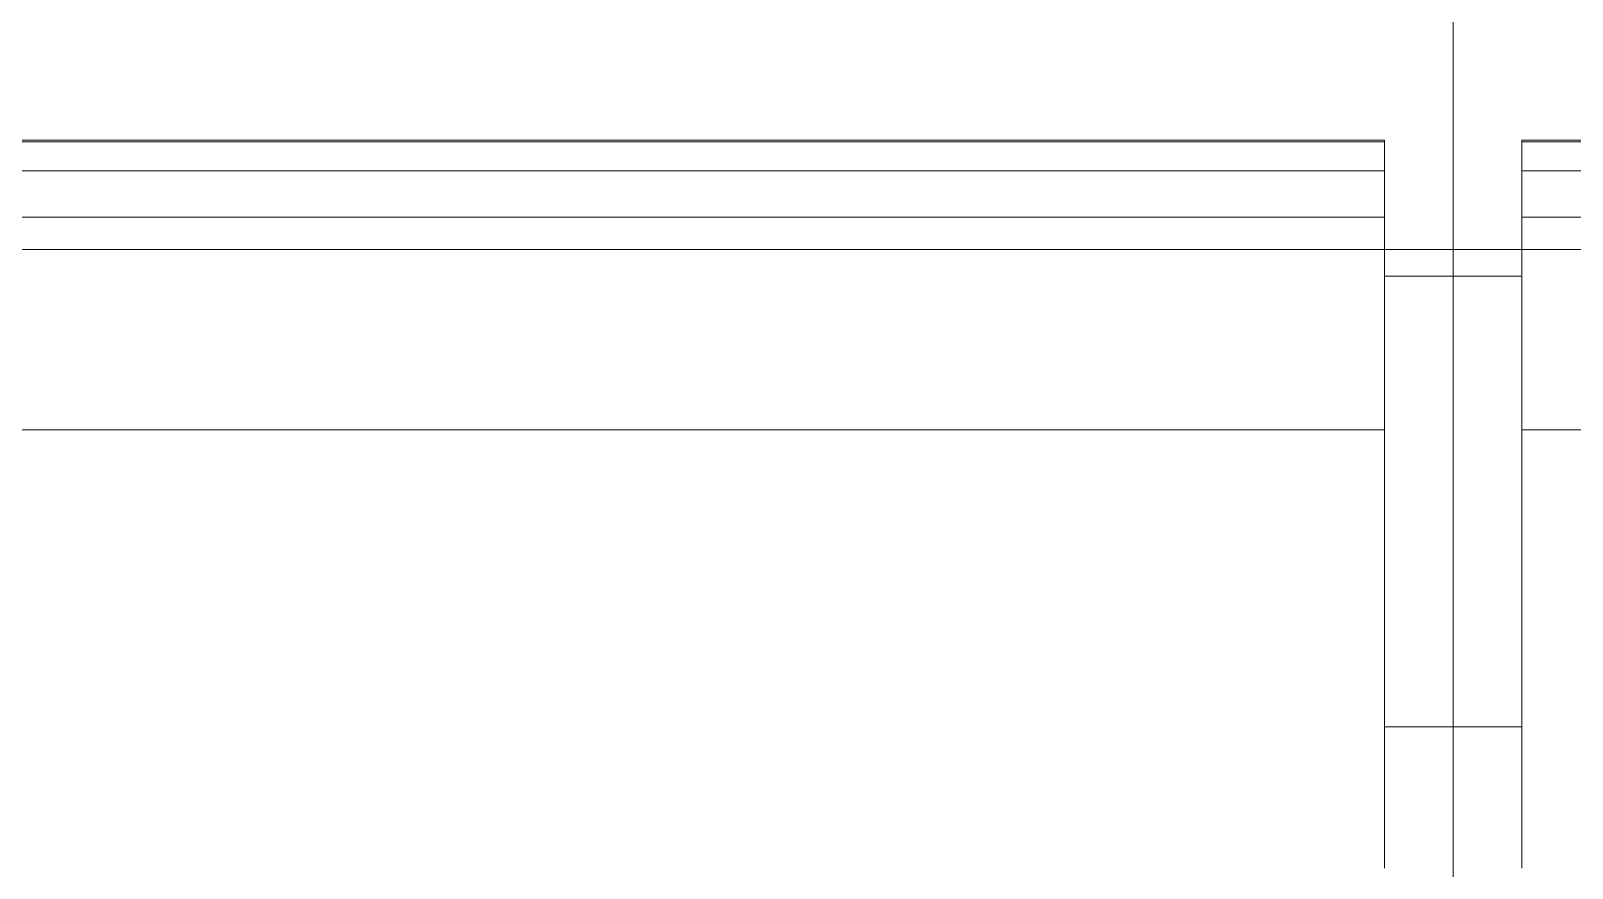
# Model space of a CAD drawing. Header units: millimetres. Extents: x -46169 to 237885, y -84465 to 18123.
# Drawn here: x 113382 to 113932, y -80503 to -80205 of the extents above; entities that cross this region are included whole.
import ezdxf

# ---------------------------------------------------------------- set-up
doc = ezdxf.new("R2010")
doc.units = ezdxf.units.MM
doc.header["$MEASUREMENT"] = 0
doc.linetypes.add('Wipeout_Contour', pattern=[1000, 0, -1000])
doc.layers.add('0_Pen_No__85', color=8, linetype='Continuous', lineweight=20)
doc.layers.add('New_A-35-M_FFE_Fixed_Pen_No__1', color=7, linetype='Continuous', lineweight=13)
doc.layers.add('New_A-25-M_Wall_Ext', color=7, linetype='Continuous')
doc.layers.add('New_A-35-M_FFE_Fixed', color=7, linetype='Continuous')

# ---------------------------------------------------------------- blocks, each defined once
blk = doc.blocks.new('Section Elem_2_2', base_point=(64459.15, -84332.61))
at = {"color": 254, "linetype": 'Wipeout_Contour', "lineweight": 0, "ltscale": 822760.914262}
blk.add_wipeout([(110142.07, -80282.61), (110309.73, -80282.61), (110309.73, -79726.43), (114918.38, -79726.43), (114918.38, -78182.61), (110142.07, -78182.61)], dxfattribs=at).dxf.layer = 'New_A-25-M_Wall_Ext'
blk = doc.blocks.new('Section Elem_17_2', base_point=(64459.15, -84332.61))
at = {"color": 254, "linetype": 'Wipeout_Contour', "lineweight": 0, "ltscale": 558070.320395}
blk.add_wipeout([(114439.73, -80189.27), (113889.73, -80189.27), (113889.73, -80204.54), (114439.73, -80204.54)], dxfattribs=at).dxf.layer = 'New_A-35-M_FFE_Fixed'
at = {"color": 254, "linetype": 'Wipeout_Contour', "lineweight": 0, "ltscale": 558178.263045}
blk.add_wipeout([(113914.23, -80243.61), (113914.23, -80244.13), (114415.23, -80244.13), (114415.23, -80243.61)], dxfattribs=at).dxf.layer = 'New_A-35-M_FFE_Fixed'
at = {"color": 254, "linetype": 'Wipeout_Contour', "lineweight": 0, "ltscale": 558203.719112}
blk.add_wipeout([(113914.23, -80254.45), (113914.23, -80255.42), (114415.23, -80255.42), (114415.23, -80254.45)], dxfattribs=at).dxf.layer = 'New_A-35-M_FFE_Fixed'
at = {"color": 254, "linetype": 'Wipeout_Contour', "lineweight": 0, "ltscale": 837983.999033}
blk.add_wipeout([(113914.23, -80346.96), (113914.23, -80503.33), (113944.23, -80503.33), (114385.23, -80503.33), (114415.23, -80503.33), (114415.23, -80346.96)], dxfattribs=at).dxf.layer = 'New_A-35-M_FFE_Fixed'
at = {"color": 254, "linetype": 'Wipeout_Contour', "lineweight": 0, "ltscale": 558210.113029}
blk.add_wipeout([(113914.23, -80256.82), (113914.23, -80258.61), (114415.23, -80258.61), (114415.23, -80256.82)], dxfattribs=at).dxf.layer = 'New_A-35-M_FFE_Fixed'
at = {"color": 254, "linetype": 'Wipeout_Contour', "lineweight": 0, "ltscale": 558328.172733}
blk.add_wipeout([(114415.23, -80271.08), (113914.23, -80271.08), (113914.23, -80346.96), (114415.23, -80346.96)], dxfattribs=at).dxf.layer = 'New_A-35-M_FFE_Fixed'
at = {"color": 254, "linetype": 'Wipeout_Contour', "lineweight": 0, "ltscale": 557589.054571}
blk.add_wipeout([(113889.73, -80351.09), (113889.73, -80371.46), (113914.23, -80371.46), (113914.23, -80351.09)], dxfattribs=at).dxf.layer = 'New_A-35-M_FFE_Fixed'
at = {"color": 254, "linetype": 'Wipeout_Contour', "lineweight": 0, "ltscale": 557683.466293}
blk.add_wipeout([(113889.73, -80412.46), (113914.23, -80412.46), (113914.23, -80391.97), (113889.73, -80391.97)], dxfattribs=at).dxf.layer = 'New_A-35-M_FFE_Fixed'
at = {"color": 254, "linetype": 'Wipeout_Contour', "lineweight": 0, "ltscale": 557856.215352}
blk.add_wipeout([(113889.73, -80473.58), (113889.73, -80480.58), (113914.23, -80480.58), (113914.23, -80473.58)], dxfattribs=at).dxf.layer = 'New_A-35-M_FFE_Fixed'
at = {"color": 254, "linetype": 'Wipeout_Contour', "lineweight": 0, "ltscale": 557888.589025}
blk.add_wipeout([(113889.73, -80494.61), (113914.23, -80494.61), (113914.23, -80487.59), (113889.73, -80487.59)], dxfattribs=at).dxf.layer = 'New_A-35-M_FFE_Fixed'
at = {"color": 254, "linetype": 'Wipeout_Contour', "lineweight": 0, "ltscale": 558214.62005}
blk.add_wipeout([(113914.23, -80258.61), (113914.23, -80260.74), (114415.23, -80260.74), (114415.23, -80258.61)], dxfattribs=at).dxf.layer = 'New_A-35-M_FFE_Fixed'
at = {"color": 254, "linetype": 'Wipeout_Contour', "lineweight": 0, "ltscale": 558231.576074}
blk.add_wipeout([(113914.23, -80265.7), (113914.23, -80268.38), (114415.23, -80268.38), (114415.23, -80265.7)], dxfattribs=at).dxf.layer = 'New_A-35-M_FFE_Fixed'
at = {"color": 254, "linetype": 'Wipeout_Contour', "lineweight": 0, "ltscale": 557451.694207}
blk.add_wipeout([(113914.23, -80292.11), (113889.73, -80292.11), (113889.73, -80311.28), (113914.23, -80311.28)], dxfattribs=at).dxf.layer = 'New_A-35-M_FFE_Fixed'
at = {"color": 254, "linetype": 'Wipeout_Contour', "lineweight": 0, "ltscale": 557636.186494}
blk.add_wipeout([(113889.73, -80391.97), (113914.23, -80391.97), (113914.23, -80371.46), (113889.73, -80371.46)], dxfattribs=at).dxf.layer = 'New_A-35-M_FFE_Fixed'
at = {"color": 254, "linetype": 'Wipeout_Contour', "lineweight": 0, "ltscale": 557840.111194}
blk.add_wipeout([(113889.73, -80466.62), (113889.73, -80473.58), (113914.23, -80473.58), (113914.23, -80466.62)], dxfattribs=at).dxf.layer = 'New_A-35-M_FFE_Fixed'
at = {"color": 254, "linetype": 'Wipeout_Contour', "lineweight": 0, "ltscale": 557872.386381}
blk.add_wipeout([(113889.73, -80480.58), (113889.73, -80487.59), (113914.23, -80487.59), (113914.23, -80480.58)], dxfattribs=at).dxf.layer = 'New_A-35-M_FFE_Fixed'
at = {"color": 254, "linetype": 'Wipeout_Contour', "lineweight": 0, "ltscale": 557904.787985}
blk.add_wipeout([(113889.73, -80501.63), (113914.23, -80501.63), (113914.23, -80494.61), (113889.73, -80494.61)], dxfattribs=at).dxf.layer = 'New_A-35-M_FFE_Fixed'
at = {"color": 254, "linetype": 'Wipeout_Contour', "lineweight": 0, "ltscale": 558206.439689}
blk.add_wipeout([(113914.23, -80256.82), (114415.23, -80256.82), (114415.23, -80255.42), (113914.23, -80255.42)], dxfattribs=at).dxf.layer = 'New_A-35-M_FFE_Fixed'
at = {"color": 254, "linetype": 'Wipeout_Contour', "lineweight": 0, "ltscale": 558219.814644}
blk.add_wipeout([(113914.23, -80260.74), (113914.23, -80263.13), (114415.23, -80263.13), (114415.23, -80260.74)], dxfattribs=at).dxf.layer = 'New_A-35-M_FFE_Fixed'
at = {"color": 254, "linetype": 'Wipeout_Contour', "lineweight": 0, "ltscale": 558237.761572}
blk.add_wipeout([(113914.23, -80268.38), (113914.23, -80271.08), (114415.23, -80271.08), (114415.23, -80268.38)], dxfattribs=at).dxf.layer = 'New_A-35-M_FFE_Fixed'
at = {"color": 254, "linetype": 'Wipeout_Contour', "lineweight": 0, "ltscale": 557496.497731}
blk.add_wipeout([(113889.73, -80311.28), (113889.73, -80330.99), (113914.23, -80330.99), (113914.23, -80311.28)], dxfattribs=at).dxf.layer = 'New_A-35-M_FFE_Fixed'
at = {"color": 254, "linetype": 'Wipeout_Contour', "lineweight": 0, "ltscale": 557824.10899}
blk.add_wipeout([(113889.73, -80459.71), (113889.73, -80466.62), (113914.23, -80466.62), (113914.23, -80459.71)], dxfattribs=at).dxf.layer = 'New_A-35-M_FFE_Fixed'
at = {"color": 254, "linetype": 'Wipeout_Contour', "lineweight": 0, "ltscale": 557920.947961}
blk.add_wipeout([(113889.73, -80501.63), (113889.73, -80508.61), (113914.23, -80508.61), (113914.23, -80501.63)], dxfattribs=at).dxf.layer = 'New_A-35-M_FFE_Fixed'
at = {"color": 254, "linetype": 'Wipeout_Contour', "lineweight": 0, "ltscale": 558190.737089}
blk.add_wipeout([(113914.23, -80244.13), (113914.23, -80254.45), (114415.23, -80254.45), (114415.23, -80244.13)], dxfattribs=at).dxf.layer = 'New_A-35-M_FFE_Fixed'
at = {"color": 254, "linetype": 'Wipeout_Contour', "lineweight": 0, "ltscale": 558225.528402}
blk.add_wipeout([(113914.23, -80263.13), (113914.23, -80265.7), (114415.23, -80265.7), (114415.23, -80263.13)], dxfattribs=at).dxf.layer = 'New_A-35-M_FFE_Fixed'
at = {"color": 254, "linetype": 'Wipeout_Contour', "lineweight": 0, "ltscale": 696941.165131}
blk.add_wipeout([(113889.73, -80330.99), (113889.73, -80351.09), (113914.23, -80351.09), (113914.23, -80346.96), (113914.23, -80330.99)], dxfattribs=at).dxf.layer = 'New_A-35-M_FFE_Fixed'
at = {"color": 254, "linetype": 'Wipeout_Contour', "lineweight": 0, "ltscale": 557808.243601}
blk.add_wipeout([(113889.73, -80459.71), (113914.23, -80459.71), (113914.23, -80452.87), (113889.73, -80452.87)], dxfattribs=at).dxf.layer = 'New_A-35-M_FFE_Fixed'
at = {"layer": 'New_A-35-M_FFE_Fixed_Pen_No__1', "linetype": 'Continuous'}
blk.add_line((114415.23, -80346.96), (113914.23, -80346.96), dxfattribs=at)
at = {"color": 254, "linetype": 'Wipeout_Contour', "lineweight": 0, "ltscale": 696690.317409}
blk.add_wipeout([(113914.23, -80249.35), (113889.73, -80249.35), (113889.73, -80263.87), (113914.23, -80263.87), (113914.23, -80250.05)], dxfattribs=at).dxf.layer = 'New_A-35-M_FFE_Fixed'
at = {"color": 254, "linetype": 'Wipeout_Contour', "lineweight": 0, "ltscale": 557777.199157}
blk.add_wipeout([(113889.73, -80452.87), (113914.23, -80452.87), (113914.23, -80432.81), (113889.73, -80432.81)], dxfattribs=at).dxf.layer = 'New_A-35-M_FFE_Fixed'
at = {"layer": 'New_A-35-M_FFE_Fixed_Pen_No__1', "linetype": 'Continuous'}
for p, q in [((113914.23, -80255.42), (113914.23, -80254.45)), ((114415.23, -80254.45), (113914.23, -80254.45)), ((113914.23, -80256.82), (113914.23, -80255.42)), ((113914.23, -80258.61), (113914.23, -80256.82)), ((113914.23, -80260.74), (113914.23, -80258.61)), ((113914.23, -80452.87), (113889.73, -80452.87))]:
    blk.add_line(p, q, dxfattribs=at)
at = {"color": 254, "linetype": 'Wipeout_Contour', "lineweight": 0, "ltscale": 1395448.551481268}
blk.add_wipeout([(113889.73, -80234.61), (113889.73, -80249.35), (113914.23, -80249.35), (113914.23, -80244.13), (113914.23, -80243.61), (114415.23, -80243.61), (114415.23, -80244.13), (114415.23, -80249.35), (114439.73, -80249.35), (114439.73, -80234.61)], dxfattribs=at).dxf.layer = 'New_A-35-M_FFE_Fixed'
at = {"color": 254, "linetype": 'Wipeout_Contour', "lineweight": 0, "ltscale": 696732.53338}
blk.add_wipeout([(113914.23, -80263.87), (113889.73, -80263.87), (113889.73, -80278.13), (113914.23, -80278.13), (113914.23, -80265.7)], dxfattribs=at).dxf.layer = 'New_A-35-M_FFE_Fixed'
at = {"color": 254, "linetype": 'Wipeout_Contour', "lineweight": 0, "ltscale": 557730.576128}
blk.add_wipeout([(113889.73, -80412.46), (113889.73, -80432.81), (113914.23, -80432.81), (113914.23, -80412.46)], dxfattribs=at).dxf.layer = 'New_A-35-M_FFE_Fixed'
at = {"layer": 'New_A-35-M_FFE_Fixed_Pen_No__1', "linetype": 'Continuous'}
for p, q in [((113914.23, -80244.13), (113914.23, -80243.61)), ((114415.23, -80243.61), (113914.23, -80243.61)), ((114415.23, -80244.13), (113914.23, -80244.13)), ((113914.23, -80254.45), (113914.23, -80244.13)), ((113914.23, -80263.13), (113914.23, -80260.74)), ((113914.23, -80265.7), (113914.23, -80263.13)), ((113914.23, -80268.38), (113914.23, -80265.7)), ((113914.23, -80271.08), (113914.23, -80268.38)), ((114415.23, -80271.08), (113914.23, -80271.08)), ((113914.23, -80503.33), (113914.23, -80346.96))]:
    blk.add_line(p, q, dxfattribs=at)
at = {"color": 254, "linetype": 'Wipeout_Contour', "lineweight": 0, "ltscale": 558139.838245}
blk.add_wipeout([(113889.73, -80234.61), (114439.73, -80234.61), (114439.73, -80219.66), (113889.73, -80219.66)], dxfattribs=at).dxf.layer = 'New_A-35-M_FFE_Fixed'
at = {"color": 254, "linetype": 'Wipeout_Contour', "lineweight": 0, "ltscale": 557413.493515}
blk.add_wipeout([(113889.73, -80292.11), (113914.23, -80292.11), (113914.23, -80278.13), (113889.73, -80278.13)], dxfattribs=at).dxf.layer = 'New_A-35-M_FFE_Fixed'
at = {"layer": 'New_A-35-M_FFE_Fixed_Pen_No__1', "linetype": 'Continuous'}
for p, q in [((113914.23, -80346.96), (113914.23, -80271.08)), ((113914.23, -80292.11), (113889.73, -80292.11))]:
    blk.add_line(p, q, dxfattribs=at)
at = {"color": 254, "linetype": 'Wipeout_Contour', "lineweight": 0, "ltscale": 558105.262891}
blk.add_wipeout([(114439.73, -80219.66), (114439.73, -80204.54), (113889.73, -80204.54), (113889.73, -80219.66)], dxfattribs=at).dxf.layer = 'New_A-35-M_FFE_Fixed'
blk = doc.blocks.new('Section Elem_18_2', base_point=(64459.15, -84332.61))
at = {"color": 254, "linetype": 'Wipeout_Contour', "lineweight": 0, "ltscale": 556271.539397}
blk.add_wipeout([(113339.73, -80189.27), (113339.73, -80204.54), (113889.73, -80204.54), (113889.73, -80189.27)], dxfattribs=at).dxf.layer = 'New_A-35-M_FFE_Fixed'
at = {"color": 254, "linetype": 'Wipeout_Contour', "lineweight": 0, "ltscale": 556379.830632}
blk.add_wipeout([(113865.23, -80243.61), (113364.23, -80243.61), (113364.23, -80244.13), (113865.23, -80244.13)], dxfattribs=at).dxf.layer = 'New_A-35-M_FFE_Fixed'
at = {"color": 254, "linetype": 'Wipeout_Contour', "lineweight": 0, "ltscale": 556405.36898}
blk.add_wipeout([(113865.23, -80254.45), (113364.23, -80254.45), (113364.23, -80255.42), (113865.23, -80255.42)], dxfattribs=at).dxf.layer = 'New_A-35-M_FFE_Fixed'
at = {"color": 254, "linetype": 'Wipeout_Contour', "lineweight": 0, "ltscale": 835288.664295}
blk.add_wipeout([(113865.23, -80346.96), (113364.23, -80346.96), (113364.23, -80503.33), (113394.23, -80503.33), (113835.23, -80503.33), (113865.23, -80503.33)], dxfattribs=at).dxf.layer = 'New_A-35-M_FFE_Fixed'
at = {"color": 254, "linetype": 'Wipeout_Contour', "lineweight": 0, "ltscale": 556411.783562}
blk.add_wipeout([(113865.23, -80256.82), (113364.23, -80256.82), (113364.23, -80258.61), (113865.23, -80258.61)], dxfattribs=at).dxf.layer = 'New_A-35-M_FFE_Fixed'
at = {"color": 254, "linetype": 'Wipeout_Contour', "lineweight": 0, "ltscale": 556530.224713}
blk.add_wipeout([(113364.23, -80271.08), (113364.23, -80346.96), (113865.23, -80346.96), (113865.23, -80271.08)], dxfattribs=at).dxf.layer = 'New_A-35-M_FFE_Fixed'
at = {"color": 254, "linetype": 'Wipeout_Contour', "lineweight": 0, "ltscale": 557508.981087}
blk.add_wipeout([(113889.73, -80351.09), (113865.23, -80351.09), (113865.23, -80371.46), (113889.73, -80371.46)], dxfattribs=at).dxf.layer = 'New_A-35-M_FFE_Fixed'
at = {"color": 254, "linetype": 'Wipeout_Contour', "lineweight": 0, "ltscale": 557603.406366}
blk.add_wipeout([(113889.73, -80391.97), (113865.23, -80391.97), (113865.23, -80412.46), (113889.73, -80412.46)], dxfattribs=at).dxf.layer = 'New_A-35-M_FFE_Fixed'
at = {"color": 254, "linetype": 'Wipeout_Contour', "lineweight": 0, "ltscale": 557776.180221}
blk.add_wipeout([(113889.73, -80473.58), (113865.23, -80473.58), (113865.23, -80480.58), (113889.73, -80480.58)], dxfattribs=at).dxf.layer = 'New_A-35-M_FFE_Fixed'
at = {"color": 254, "linetype": 'Wipeout_Contour', "lineweight": 0, "ltscale": 557808.558538}
blk.add_wipeout([(113889.73, -80487.59), (113865.23, -80487.59), (113865.23, -80494.61), (113889.73, -80494.61)], dxfattribs=at).dxf.layer = 'New_A-35-M_FFE_Fixed'
at = {"color": 254, "linetype": 'Wipeout_Contour', "lineweight": 0, "ltscale": 556416.30515}
blk.add_wipeout([(113865.23, -80258.61), (113364.23, -80258.61), (113364.23, -80260.74), (113865.23, -80260.74)], dxfattribs=at).dxf.layer = 'New_A-35-M_FFE_Fixed'
at = {"color": 254, "linetype": 'Wipeout_Contour', "lineweight": 0, "ltscale": 556433.315973}
blk.add_wipeout([(113865.23, -80265.7), (113364.23, -80265.7), (113364.23, -80268.38), (113865.23, -80268.38)], dxfattribs=at).dxf.layer = 'New_A-35-M_FFE_Fixed'
at = {"color": 254, "linetype": 'Wipeout_Contour', "lineweight": 0, "ltscale": 557371.600982}
blk.add_wipeout([(113889.73, -80292.11), (113865.23, -80292.11), (113865.23, -80311.28), (113889.73, -80311.28)], dxfattribs=at).dxf.layer = 'New_A-35-M_FFE_Fixed'
at = {"color": 254, "linetype": 'Wipeout_Contour', "lineweight": 0, "ltscale": 557556.119778}
blk.add_wipeout([(113889.73, -80371.46), (113865.23, -80371.46), (113865.23, -80391.97), (113889.73, -80391.97)], dxfattribs=at).dxf.layer = 'New_A-35-M_FFE_Fixed'
at = {"color": 254, "linetype": 'Wipeout_Contour', "lineweight": 0, "ltscale": 557760.073751}
blk.add_wipeout([(113889.73, -80466.62), (113865.23, -80466.62), (113865.23, -80473.58), (113889.73, -80473.58)], dxfattribs=at).dxf.layer = 'New_A-35-M_FFE_Fixed'
at = {"color": 254, "linetype": 'Wipeout_Contour', "lineweight": 0, "ltscale": 557792.353569}
blk.add_wipeout([(113889.73, -80480.58), (113865.23, -80480.58), (113865.23, -80487.59), (113889.73, -80487.59)], dxfattribs=at).dxf.layer = 'New_A-35-M_FFE_Fixed'
at = {"color": 254, "linetype": 'Wipeout_Contour', "lineweight": 0, "ltscale": 557824.759822}
blk.add_wipeout([(113889.73, -80494.61), (113865.23, -80494.61), (113865.23, -80501.63), (113889.73, -80501.63)], dxfattribs=at).dxf.layer = 'New_A-35-M_FFE_Fixed'
at = {"layer": 'New_A-35-M_FFE_Fixed_Pen_No__1', "linetype": 'Continuous'}
for p, q in [((113889.73, -80391.97), (113889.73, -80371.46)), ((113889.73, -80480.58), (113889.73, -80473.58)), ((113889.73, -80487.59), (113889.73, -80480.58)), ((113889.73, -80494.61), (113889.73, -80487.59))]:
    blk.add_line(p, q, dxfattribs=at)
at = {"color": 254, "linetype": 'Wipeout_Contour', "lineweight": 0, "ltscale": 556408.09835}
blk.add_wipeout([(113364.23, -80255.42), (113364.23, -80256.82), (113865.23, -80256.82), (113865.23, -80255.42)], dxfattribs=at).dxf.layer = 'New_A-35-M_FFE_Fixed'
at = {"color": 254, "linetype": 'Wipeout_Contour', "lineweight": 0, "ltscale": 556421.516532}
blk.add_wipeout([(113865.23, -80260.74), (113364.23, -80260.74), (113364.23, -80263.13), (113865.23, -80263.13)], dxfattribs=at).dxf.layer = 'New_A-35-M_FFE_Fixed'
at = {"color": 254, "linetype": 'Wipeout_Contour', "lineweight": 0, "ltscale": 556439.521461}
blk.add_wipeout([(113865.23, -80268.38), (113364.23, -80268.38), (113364.23, -80271.08), (113865.23, -80271.08)], dxfattribs=at).dxf.layer = 'New_A-35-M_FFE_Fixed'
at = {"color": 254, "linetype": 'Wipeout_Contour', "lineweight": 0, "ltscale": 557416.410951}
blk.add_wipeout([(113889.73, -80311.28), (113865.23, -80311.28), (113865.23, -80330.99), (113889.73, -80330.99)], dxfattribs=at).dxf.layer = 'New_A-35-M_FFE_Fixed'
at = {"color": 254, "linetype": 'Wipeout_Contour', "lineweight": 0, "ltscale": 557744.069251}
blk.add_wipeout([(113889.73, -80459.71), (113865.23, -80459.71), (113865.23, -80466.62), (113889.73, -80466.62)], dxfattribs=at).dxf.layer = 'New_A-35-M_FFE_Fixed'
at = {"color": 254, "linetype": 'Wipeout_Contour', "lineweight": 0, "ltscale": 557840.922114}
blk.add_wipeout([(113865.23, -80501.63), (113865.23, -80508.61), (113889.73, -80508.61), (113889.73, -80501.63)], dxfattribs=at).dxf.layer = 'New_A-35-M_FFE_Fixed'
at = {"layer": 'New_A-35-M_FFE_Fixed_Pen_No__1', "linetype": 'Continuous'}
for p, q in [((113889.73, -80473.58), (113889.73, -80466.62)), ((113889.73, -80501.63), (113889.73, -80494.61)), ((113889.73, -80508.61), (113889.73, -80501.63))]:
    blk.add_line(p, q, dxfattribs=at)
at = {"color": 254, "linetype": 'Wipeout_Contour', "lineweight": 0, "ltscale": 556392.344996}
blk.add_wipeout([(113364.23, -80244.13), (113364.23, -80254.45), (113865.23, -80254.45), (113865.23, -80244.13)], dxfattribs=at).dxf.layer = 'New_A-35-M_FFE_Fixed'
at = {"color": 254, "linetype": 'Wipeout_Contour', "lineweight": 0, "ltscale": 556427.248756}
blk.add_wipeout([(113865.23, -80263.13), (113364.23, -80263.13), (113364.23, -80265.7), (113865.23, -80265.7)], dxfattribs=at).dxf.layer = 'New_A-35-M_FFE_Fixed'
at = {"color": 254, "linetype": 'Wipeout_Contour', "lineweight": 0, "ltscale": 696821.863052}
blk.add_wipeout([(113865.23, -80330.99), (113865.23, -80346.96), (113865.23, -80351.09), (113889.73, -80351.09), (113889.73, -80330.99)], dxfattribs=at).dxf.layer = 'New_A-35-M_FFE_Fixed'
at = {"color": 254, "linetype": 'Wipeout_Contour', "lineweight": 0, "ltscale": 557728.201586}
blk.add_wipeout([(113889.73, -80452.87), (113865.23, -80452.87), (113865.23, -80459.71), (113889.73, -80459.71)], dxfattribs=at).dxf.layer = 'New_A-35-M_FFE_Fixed'
at = {"layer": 'New_A-35-M_FFE_Fixed_Pen_No__1', "linetype": 'Continuous'}
for p, q in [((113889.73, -80330.99), (113889.73, -80311.28)), ((113889.73, -80351.09), (113889.73, -80330.99)), ((113364.23, -80346.96), (113865.23, -80346.96)), ((113889.73, -80371.46), (113889.73, -80351.09)), ((113889.73, -80466.62), (113889.73, -80459.71))]:
    blk.add_line(p, q, dxfattribs=at)
at = {"color": 254, "linetype": 'Wipeout_Contour', "lineweight": 0, "ltscale": 696570.971513}
blk.add_wipeout([(113889.73, -80249.35), (113865.23, -80249.35), (113865.23, -80250.05), (113865.23, -80263.87), (113889.73, -80263.87)], dxfattribs=at).dxf.layer = 'New_A-35-M_FFE_Fixed'
at = {"color": 254, "linetype": 'Wipeout_Contour', "lineweight": 0, "ltscale": 557697.152686}
blk.add_wipeout([(113889.73, -80432.81), (113865.23, -80432.81), (113865.23, -80452.87), (113889.73, -80452.87)], dxfattribs=at).dxf.layer = 'New_A-35-M_FFE_Fixed'
at = {"layer": 'New_A-35-M_FFE_Fixed_Pen_No__1', "linetype": 'Continuous'}
for p, q in [((113364.23, -80254.45), (113865.23, -80254.45)), ((113865.23, -80255.42), (113865.23, -80254.45)), ((113865.23, -80256.82), (113865.23, -80255.42)), ((113865.23, -80258.61), (113865.23, -80256.82)), ((113865.23, -80260.74), (113865.23, -80258.61)), ((113865.23, -80452.87), (113889.73, -80452.87)), ((113889.73, -80459.71), (113889.73, -80452.87))]:
    blk.add_line(p, q, dxfattribs=at)
at = {"color": 254, "linetype": 'Wipeout_Contour', "lineweight": 0, "ltscale": 1390952.480175136}
blk.add_wipeout([(113339.73, -80249.35), (113364.23, -80249.35), (113364.23, -80244.13), (113364.23, -80243.61), (113865.23, -80243.61), (113865.23, -80244.13), (113865.23, -80249.35), (113889.73, -80249.35), (113889.73, -80234.61), (113339.73, -80234.61)], dxfattribs=at).dxf.layer = 'New_A-35-M_FFE_Fixed'
at = {"color": 254, "linetype": 'Wipeout_Contour', "lineweight": 0, "ltscale": 696613.194816}
blk.add_wipeout([(113889.73, -80263.87), (113865.23, -80263.87), (113865.23, -80265.7), (113865.23, -80278.13), (113889.73, -80278.13)], dxfattribs=at).dxf.layer = 'New_A-35-M_FFE_Fixed'
at = {"color": 254, "linetype": 'Wipeout_Contour', "lineweight": 0, "ltscale": 557650.522965}
blk.add_wipeout([(113889.73, -80412.46), (113865.23, -80412.46), (113865.23, -80432.81), (113889.73, -80432.81)], dxfattribs=at).dxf.layer = 'New_A-35-M_FFE_Fixed'
at = {"layer": 'New_A-35-M_FFE_Fixed_Pen_No__1', "linetype": 'Continuous'}
for p, q in [((113364.23, -80243.61), (113865.23, -80243.61)), ((113364.23, -80244.13), (113865.23, -80244.13)), ((113865.23, -80244.13), (113865.23, -80243.61)), ((113865.23, -80254.45), (113865.23, -80244.13)), ((113889.73, -80263.87), (113889.73, -80249.35)), ((113865.23, -80263.13), (113865.23, -80260.74)), ((113865.23, -80265.7), (113865.23, -80263.13)), ((113865.23, -80268.38), (113865.23, -80265.7)), ((113364.23, -80271.08), (113865.23, -80271.08)), ((113865.23, -80271.08), (113865.23, -80268.38)), ((113865.23, -80503.33), (113865.23, -80346.96)), ((113889.73, -80412.46), (113889.73, -80391.97)), ((113889.73, -80432.81), (113889.73, -80412.46)), ((113889.73, -80452.87), (113889.73, -80432.81))]:
    blk.add_line(p, q, dxfattribs=at)
at = {"color": 254, "linetype": 'Wipeout_Contour', "lineweight": 0, "ltscale": 556341.282015}
blk.add_wipeout([(113889.73, -80234.61), (113889.73, -80219.66), (113339.73, -80219.66), (113339.73, -80234.61)], dxfattribs=at).dxf.layer = 'New_A-35-M_FFE_Fixed'
at = {"color": 254, "linetype": 'Wipeout_Contour', "lineweight": 0, "ltscale": 557333.394807}
blk.add_wipeout([(113865.23, -80292.11), (113889.73, -80292.11), (113889.73, -80278.13), (113865.23, -80278.13)], dxfattribs=at).dxf.layer = 'New_A-35-M_FFE_Fixed'
at = {"layer": 'New_A-35-M_FFE_Fixed_Pen_No__1', "linetype": 'Continuous'}
for p, q in [((113889.73, -80249.35), (113889.73, -80234.61)), ((113889.73, -80278.13), (113889.73, -80263.87)), ((113865.23, -80346.96), (113865.23, -80271.08)), ((113889.73, -80292.11), (113889.73, -80278.13)), ((113865.23, -80292.11), (113889.73, -80292.11)), ((113889.73, -80311.28), (113889.73, -80292.11))]:
    blk.add_line(p, q, dxfattribs=at)
at = {"color": 254, "linetype": 'Wipeout_Contour', "lineweight": 0, "ltscale": 556306.594877}
blk.add_wipeout([(113339.73, -80219.66), (113889.73, -80219.66), (113889.73, -80204.54), (113339.73, -80204.54)], dxfattribs=at).dxf.layer = 'New_A-35-M_FFE_Fixed'
at = {"layer": 'New_A-35-M_FFE_Fixed_Pen_No__1', "linetype": 'Continuous'}
for p, q in [((113889.73, -80204.54), (113889.73, -80189.27)), ((113889.73, -80219.66), (113889.73, -80204.54)), ((113889.73, -80234.61), (113889.73, -80219.66))]:
    blk.add_line(p, q, dxfattribs=at)
blk = doc.blocks.new('I-05 Lecture Theatre Elevation_STORY_MARKER', base_point=(64459.15, -84332.61))
at = {"layer": '0_Pen_No__85', "linetype": 'Continuous'}
blk.add_line((109406.88, -80282.61), (122222.29, -80282.61), dxfattribs=at)

msp = doc.modelspace()

# ---------------------------------------------------------------- block references
at = {"layer": 'New_A-25-M_Wall_Ext'}
msp.add_blockref('Section Elem_2_2', (64459.15, -84332.61), dxfattribs=at)

# ---------------------------------------------------------------- next in the draw order: block references
at = {"layer": 'New_A-35-M_FFE_Fixed'}
msp.add_blockref('Section Elem_17_2', (64459.15, -84332.61), dxfattribs=at)

# ---------------------------------------------------------------- next in the draw order: block references
msp.add_blockref('Section Elem_18_2', (64459.15, -84332.61), dxfattribs=at)

# ---------------------------------------------------------------- next in the draw order: block references
at = {"linetype": 'Continuous', "lineweight": 0}
msp.add_blockref('I-05 Lecture Theatre Elevation_STORY_MARKER', (64459.15, -84332.61), dxfattribs=at)

doc.saveas('drawing.dxf')
